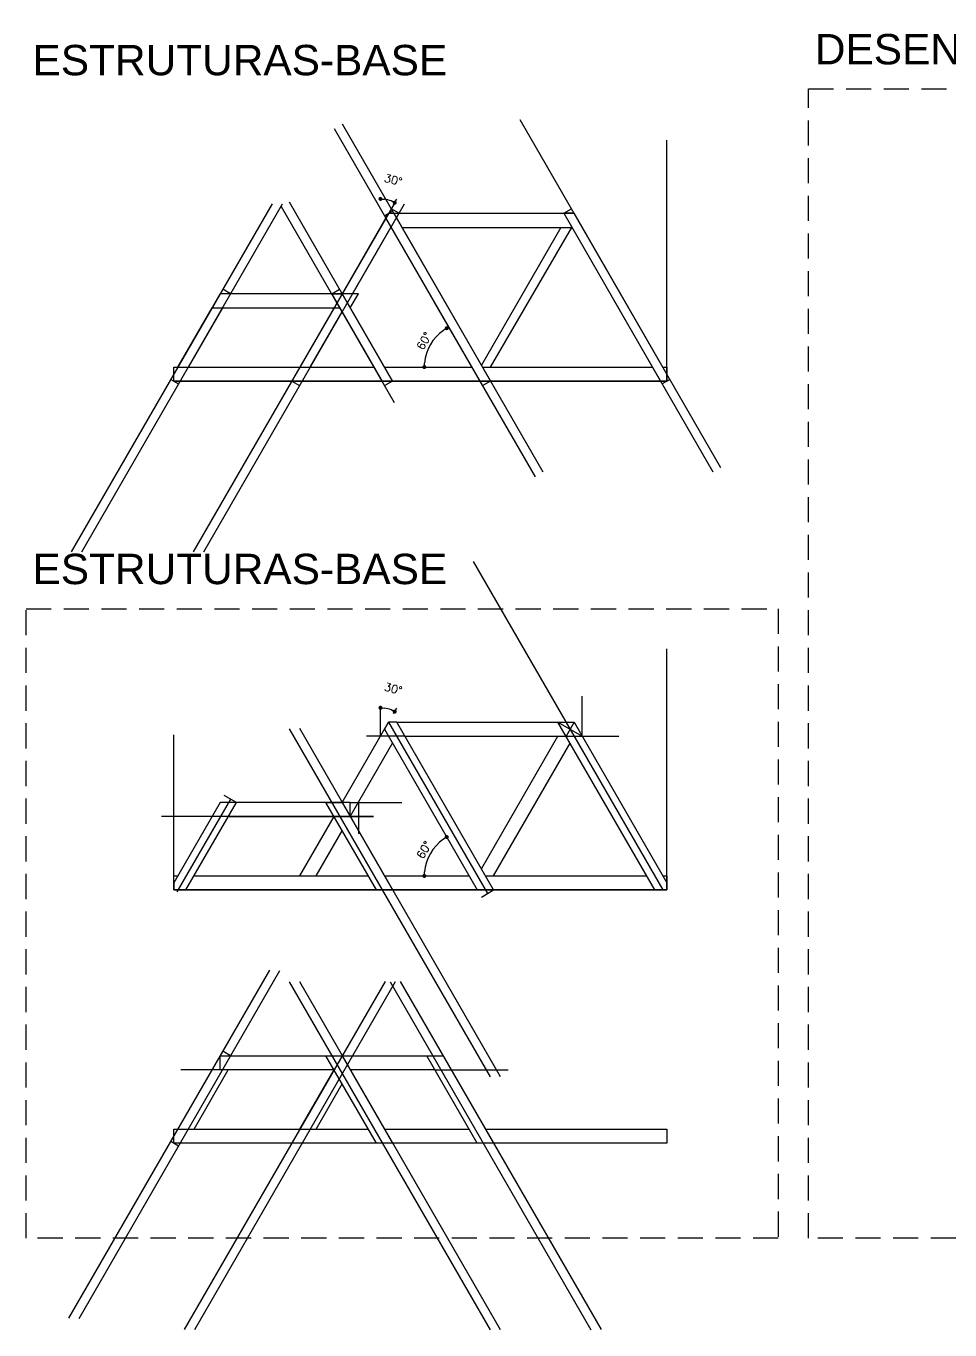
# Model space of a CAD drawing. Header units: millimetres. Extents: x -6208 to -5014, y -2542 to -1894.
# Drawn here: x -6208 to -5748, y -2542 to -1894 of the extents above; entities that cross this region are included whole.
import ezdxf

# ---------------------------------------------------------------- set-up
doc = ezdxf.new("R2010")
doc.units = ezdxf.units.MM
doc.linetypes.add('HIDDEN', pattern=[0.375, 0.25, -0.125])
for name, color, linetype in [('ARQ - COTAS', 10, 'Continuous'), ('ARQ - TEXTO', 2, 'Continuous'), ('ESTR - ESTRUTURA VISTA', 7, 'Continuous')]:
    doc.layers.add(name, color=color, linetype=linetype)
doc.layers.add('ARQ - LINHA DE REFERÊNCIA', color=6, linetype='HIDDEN', plot=False)
doc.styles.add('ROMANS', font='ROMANS.shx')
doc.styles.get("Standard").update_dxf_attribs({"font": 'arial.ttf'})
doc.dimstyles.new('COTA-20', dxfattribs={"dimtxt": 4, "dimasz": 2, "dimexe": 2, "dimexo": 5, "dimgap": 1.6, "dimtad": 1, "dimdec": 0, "dimzin": 12, "dimdsep": 46, "dimtxsty": 'ROMANS', "dimblk": 'DOT', "dimcen": 0.09, "dimdle": 2, "dimclrd": 256, "dimclre": 256, "dimclrt": 2, "dimazin": 3, "dimtfac": 1, "dimtdec": 0, "dimtmove": 2, "dimatfit": 3, "dimldrblk": 'DOT', "dimfxl": 1, "dimtvp": 1.142857, "dimtolj": 1, "dimtzin": 12, "dimlwd": -1, "dimlwe": -1, "dimarcsym": 0})

# ---------------------------------------------------------------- blocks, each defined once
blk = doc.blocks.new('_Dot')
at = {"color": 0, "linetype": 'ByBlock', "lineweight": -2}
blk.add_line((-0.5, 0), (-1, 0), dxfattribs=at)
at = {"color": 0, "linetype": 'ByBlock', "const_width": 0.5}
blk.add_lwpolyline([(-0.25, 0, 1), (0.25, 0, 1)], format="xyb", close=True, dxfattribs=at)
blk = doc.blocks.new('*D63')
at = {"layer": 'ARQ - COTAS', "ltscale": 100, "transparency": 16777216}
blk.add_line((-6024.97, -2235.72), (-6023.43, -2233.05), dxfattribs=at)
blk.add_arc((-6031.51, -2247.05), 14.16, 68.0983, 81.9017, dxfattribs=at)
at = {"layer": 'Defpoints', "color": 0, "ltscale": 100, "transparency": 16777216}
for p in [(-6031.51, -2231.85), (-6026.67, -2233.74), (-6027.47, -2240.05), (-6031.51, -2247.05), (-6050.57, -2280.05)]:
    blk.add_point(p, dxfattribs=at)
at = {"layer": 'ARQ - COTAS', "ltscale": 100, "transparency": 16777216, "xscale": 2, "yscale": 2, "zscale": 2}
for p, rotation in [((-6031.51, -2232.88), 175.9508483150447), ((-6024.43, -2234.78), 334.0491516849546)]:
    blk.add_blockref('_Dot', p, dxfattribs=dict(at, rotation=rotation))
at = {"layer": 'ARQ - COTAS', "color": 2, "ltscale": 100, "transparency": 16777216, "insert": (-6025.17, -2223.38), "char_height": 4, "attachment_point": 5, "rotation": 345, "style": 'ROMANS'}
blk.add_mtext('\\A1;30°', dxfattribs=at)
blk = doc.blocks.new('*D64')
at = {"layer": 'ARQ - COTAS', "ltscale": 100, "transparency": 16777216}
blk.add_arc((-5987.35, -2316.55), 22.33, 125.13311, 174.86689, dxfattribs=at)
at = {"layer": 'Defpoints', "color": 0, "ltscale": 100, "transparency": 16777216}
for p in [(-6029.49, -2243.55), (-6004.45, -2302.19), (-6029.49, -2316.55), (-5987.35, -2316.55), (-5983.3, -2323.55)]:
    blk.add_point(p, dxfattribs=at)
at = {"layer": 'ARQ - COTAS', "ltscale": 100, "transparency": 16777216, "xscale": 2, "yscale": 2, "zscale": 2}
for p, rotation in [((-5998.51, -2297.21), 32.56655673476376), ((-6009.68, -2316.55), 267.4334432652383)]:
    blk.add_blockref('_Dot', p, dxfattribs=dict(at, rotation=rotation))
at = {"layer": 'ARQ - COTAS', "color": 2, "ltscale": 100, "transparency": 16777216, "insert": (-6009.8, -2303.58), "char_height": 4, "attachment_point": 5, "rotation": 60, "style": 'ROMANS'}
blk.add_mtext('\\A1;60°', dxfattribs=at)
blk = doc.blocks.new('*D65')
at = {"layer": 'ARQ - COTAS', "ltscale": 100, "transparency": 16777216}
blk.add_line((-6024.97, -1982.5), (-6023.43, -1979.83), dxfattribs=at)
blk.add_arc((-6031.51, -1993.83), 14.16, 68.0983, 81.9017, dxfattribs=at)
at = {"layer": 'Defpoints', "color": 0, "ltscale": 100, "transparency": 16777216}
for p in [(-6031.51, -1978.64), (-6026.67, -1980.52), (-6027.47, -1986.83), (-6031.51, -1993.83), (-6050.57, -2026.83)]:
    blk.add_point(p, dxfattribs=at)
at = {"layer": 'ARQ - COTAS', "ltscale": 100, "transparency": 16777216, "xscale": 2, "yscale": 2, "zscale": 2}
for p, rotation in [((-6031.51, -1979.67), 175.9508483150459), ((-6024.43, -1981.57), 334.0491516849556)]:
    blk.add_blockref('_Dot', p, dxfattribs=dict(at, rotation=rotation))
at = {"layer": 'ARQ - COTAS', "color": 2, "ltscale": 100, "transparency": 16777216, "insert": (-6025.17, -1970.17), "char_height": 4, "attachment_point": 5, "rotation": 345, "style": 'ROMANS'}
blk.add_mtext('\\A1;30°', dxfattribs=at)
blk = doc.blocks.new('*D66')
at = {"layer": 'ARQ - COTAS', "ltscale": 100, "transparency": 16777216}
blk.add_arc((-5987.35, -2063.33), 22.33, 125.13311, 174.86689, dxfattribs=at)
at = {"layer": 'Defpoints', "color": 0, "ltscale": 100, "transparency": 16777216}
for p in [(-6029.49, -1990.33), (-6004.45, -2048.98), (-6029.49, -2063.33), (-5985.9, -2063.33), (-5983.3, -2070.33)]:
    blk.add_point(p, dxfattribs=at)
at = {"layer": 'ARQ - COTAS', "ltscale": 100, "transparency": 16777216, "xscale": 2, "yscale": 2, "zscale": 2}
for p, rotation in [((-5998.51, -2043.99), 32.56655673476342), ((-6009.68, -2063.33), 267.4334432652392)]:
    blk.add_blockref('_Dot', p, dxfattribs=dict(at, rotation=rotation))
at = {"layer": 'ARQ - COTAS', "color": 2, "ltscale": 100, "transparency": 16777216, "insert": (-6009.8, -2050.36), "char_height": 4, "attachment_point": 5, "rotation": 60, "style": 'ROMANS'}
blk.add_mtext('\\A1;60°', dxfattribs=at)

msp = doc.modelspace()

# ---------------------------------------------------------------- linework, layer by layer
at = {"layer": 'ARQ - COTAS', "ltscale": 100}
for points in [[(-6004.38, -2031.33), (-6054.38, -1944.73)], [(-6000.48, -2029.08), (-6050.48, -1942.48)], [(-5912, -2026.83), (-5962, -1940.23)], [(-6134.41, -2070.33), (-5888.91, -2070.33), (-5888.91, -1950.36)], [(-6085.48, -1982.08), (-6185.48, -2155.29)], [(-6080.41, -1982.29), (-6180.41, -2155.5)], [(-6024.73, -1982.08), (-6124.73, -2155.29)], [(-6019.66, -1982.29), (-6119.66, -2155.5)], [(-6024.45, -2081.06), (-6080.72, -1983.6)], [(-6026.82, -2067.96), (-6076.82, -1981.35)], [(-6022.28, -1986.83), (-6026.17, -1984.58)], [(-5940.29, -1986.83), (-5936.39, -1984.58)], [(-6028.77, -1989.08), (-6050.57, -2026.83)], [(-6029.42, -1987.96), (-6025.52, -1985.71)], [(-6027.47, -1986.83), (-6022.28, -1986.83)], [(-6045.37, -2026.83), (-6026.17, -1993.58)], [(-5941.74, -1993.83), (-5981.28, -2062.33)], [(-5976.66, -2063.33), (-5936.25, -1993.83)], [(-6106.12, -2026.83), (-6110.01, -2024.58)], [(-6055.76, -2026.83), (-6051.86, -2024.58)], [(-5950.48, -2115.68), (-6000.48, -2029.08)], [(-5865.9, -2115.68), (-5915.9, -2029.08)], [(-5862, -2113.43), (-5912, -2026.83)], [(-6132.39, -2063.33), (-6115.36, -2033.83)], [(-6110.16, -2033.83), (-6127.19, -2063.33)], [(-6054.61, -2033.83), (-6071.64, -2063.33)], [(-6066.44, -2063.33), (-6050.57, -2035.83)], [(-5954.38, -2117.93), (-6004.38, -2031.33)], [(-6135.92, -2069.46), (-6132.03, -2071.71)], [(-5888.91, -2070.33), (-5887.39, -2069.46), (-5891.29, -2071.71)], [(-6075.68, -2070.33), (-6071.78, -2072.58)], [(-6070.48, -2070.33), (-6025.45, -2070.33)], [(-6025.45, -2070.33), (-6029.35, -2072.58)], [(-5976.66, -2070.33), (-5980.56, -2072.58)], [(-5985.33, -2160.05), (-5890.93, -2323.55)], [(-6134.41, -2323.55), (-5888.91, -2323.55), (-5888.91, -2203.57)], [(-6031.51, -2247.05), (-6031.51, -2231.85)], [(-5931.05, -2247.05), (-5931.05, -2227.08)], [(-6076.97, -2243.32), (-5976.97, -2416.52)], [(-6071.9, -2243.1), (-5971.9, -2416.31)], [(-6027.47, -2240.05), (-5978.25, -2325.3)], [(-5943.18, -2240.05), (-5931.05, -2247.05)], [(-5935.1, -2240.05), (-5939.14, -2247.05)], [(-6134.41, -2323.55), (-6134.41, -2246.37)], [(-6019.39, -2247.05), (-6038.42, -2247.05)], [(-5939.14, -2247.05), (-5912.87, -2247.05)], [(-6103.23, -2280.05), (-6109.29, -2276.55)], [(-6106.26, -2278.3), (-6132.89, -2324.42)], [(-6046.52, -2280.05), (-6020.9, -2280.05)], [(-6042.48, -2280.05), (-6042.48, -2295.65)], [(-6107.27, -2287.05), (-6035.03, -2287.05), (-6140.6, -2287.05)], [(-5981.28, -2327.05), (-5975.22, -2323.55)], [(-6086.78, -2363.5), (-6186.78, -2536.7)], [(-6081.7, -2363.71), (-6181.7, -2536.92)], [(-6029.24, -2369.05), (-6129.24, -2542.26)], [(-6024.16, -2369.27), (-6124.16, -2542.47)], [(-6076.97, -2369.27), (-5976.97, -2542.47)], [(-6071.9, -2369.05), (-5971.9, -2542.26)], [(-6026.74, -2369.27), (-5926.74, -2542.47)], [(-6021.67, -2369.05), (-5921.67, -2542.26)], [(-6106.12, -2406), (-6110.01, -2403.75)], [(-6111.31, -2413), (-6130.83, -2413)], [(-6004.38, -2413), (-5968, -2413)], [(-6135.92, -2448.62), (-6132.03, -2450.87)]]:
    msp.add_lwpolyline(points, dxfattribs=at)
for points in [[(-6028.77, -1989.08), (-6027.47, -1986.83), (-6024.87, -1986.83), (-5976.66, -2070.33), (-5981.86, -2070.33)], [(-5892.08, -2070.33), (-5888.91, -2070.33), (-5888.91, -2066.83), (-5935.1, -1986.83), (-5940.29, -1986.83)], [(-6030.65, -2070.33), (-6025.45, -2070.33), (-6050.57, -2026.83), (-6055.76, -2026.83)], [(-6055.76, -2026.83), (-6050.57, -2026.83), (-6025.45, -2070.33), (-6030.65, -2070.33)]]:
    msp.add_lwpolyline(points, close=True, dxfattribs=at)
at = {"layer": 'ARQ - LINHA DE REFERÊNCIA', "ltscale": 50}
for points in [[(-5818.46, -1924.93), (-5013.74, -1924.93), (-5013.74, -2496.82), (-5818.46, -2496.82)], [(-6207.96, -2183.58), (-5833.46, -2183.58), (-5833.46, -2496.82), (-6207.96, -2496.82)]]:
    msp.add_lwpolyline(points, close=True, dxfattribs=at)
at = {"layer": 'ESTR - ESTRUTURA VISTA'}
for points in [[(-6024.87, -1986.83), (-5935.1, -1986.83)], [(-6020.83, -1993.83), (-5936.25, -1993.83)], [(-6115.36, -2033.83), (-6111.31, -2026.83)], [(-6046.52, -2033.83), (-6046.52, -2033.83), (-6042.48, -2026.83), (-6111.31, -2026.83)], [(-6115.36, -2033.83), (-6051.72, -2033.83)], [(-6134.41, -2063.33), (-6034.69, -2063.33)], [(-5890.93, -2063.33), (-5888.91, -2063.33), (-5888.91, -2070.33), (-6134.41, -2070.33), (-6134.41, -2063.33), (-6132.39, -2063.33)], [(-6029.49, -2063.33), (-5985.9, -2063.33)], [(-5980.71, -2063.33), (-5896.12, -2063.33)], [(-6050.57, -2280.05), (-6027.47, -2240.05)], [(-6023.43, -2240.05), (-5935.1, -2240.05)], [(-6046.52, -2287.05), (-6025.45, -2250.55)], [(-6019.39, -2247.05), (-5939.14, -2247.05)], [(-5981.28, -2313.05), (-5943.18, -2247.05)], [(-5975.22, -2316.55), (-5937.12, -2250.55)], [(-6046.52, -2287.05), (-6046.52, -2287.05), (-6046.52, -2280.05), (-6111.31, -2280.05)], [(-6107.27, -2287.05), (-6054.61, -2287.05)], [(-6071.64, -2316.55), (-6054.61, -2287.05)], [(-6063.56, -2316.55), (-6050.57, -2294.05)], [(-5890.93, -2316.55), (-5888.91, -2316.55), (-5888.91, -2323.55), (-6134.41, -2323.55), (-6134.41, -2316.55), (-6132.39, -2316.55)], [(-6124.3, -2316.55), (-6037.58, -2316.55)], [(-6029.49, -2316.55), (-5987.35, -2316.55)], [(-5979.26, -2316.55), (-5899.01, -2316.55)], [(-6111.31, -2406), (-6132.39, -2442.5)], [(-6054.61, -2413), (-6111.31, -2413), (-6111.31, -2406), (-6000.34, -2406)], [(-6124.3, -2442.5), (-6107.27, -2413)], [(-6071.64, -2442.5), (-6054.61, -2413)], [(-6004.38, -2413), (-6046.52, -2413)], [(-6063.56, -2442.5), (-6050.57, -2420)], [(-5979.26, -2442.5), (-5888.91, -2442.5), (-5888.91, -2449.5), (-6134.41, -2449.5), (-6134.41, -2442.5), (-6037.58, -2442.5)], [(-6029.49, -2442.5), (-5987.35, -2442.5)]]:
    msp.add_lwpolyline(points, dxfattribs=at)
for points in [[(-5975.22, -2323.55), (-6023.43, -2240.05), (-6027.47, -2240.05), (-6029.49, -2243.55), (-5983.3, -2323.55)], [(-5943.18, -2240.05), (-5935.1, -2240.05), (-5888.91, -2320.05), (-5888.91, -2323.55), (-5894.97, -2323.55)], [(-6128.35, -2323.55), (-6103.23, -2280.05), (-6111.31, -2280.05), (-6134.41, -2320.05), (-6134.41, -2323.55)], [(-6033.53, -2323.55), (-6058.65, -2280.05), (-6050.57, -2280.05), (-6025.45, -2323.55)], [(-6058.65, -2406), (-6050.57, -2406), (-6025.45, -2449.5), (-6033.53, -2449.5)], [(-5983.3, -2449.5), (-6008.42, -2406), (-6000.34, -2406), (-5975.22, -2449.5)]]:
    msp.add_lwpolyline(points, close=True, dxfattribs=at)

# ---------------------------------------------------------------- texts
at = {"layer": 'ARQ - TEXTO', "char_height": 15.113, "attachment_point": 7}
for s, insert in [('{\\fHelveticaNeueLT Com 35 Th|b0|i0|c0|p34;DESENHOS TÉCNICOS}', (-5815.25, -1912.92)), ('{\\fHelveticaNeueLT Com 35 Th|b0|i0|c0|p34;ESTRUTURAS-BASE}', (-6204.74, -1918.35)), ('{\\fHelveticaNeueLT Com 35 Th|b0|i0|c0|p34;ESTRUTURAS-BASE}', (-6204.74, -2171.57))]:
    msp.add_mtext(s, dxfattribs=dict(at, insert=insert))

# ---------------------------------------------------------------- dimensions: what is measured, and where the dimension line sits
at = {"layer": 'ARQ - COTAS', "ltscale": 100}
for base, line1, line2, picture, middle in [((-6026.6695, -1980.5224), ((-6031.5131, -1993.8302), (-6031.5131, -1978.6373)), ((-6050.5657, -2026.8302), (-6027.4717, -1986.8302)), '*D65', (-6025.1722, -1970.1655)), ((-6004.45, -2048.98), ((-6029.49, -2063.33), (-5985.9, -2063.33)), ((-6029.49, -1990.33), (-5983.3, -2070.33)), '*D66', (-6009.8, -2050.36)), ((-6026.6695, -2233.7375), ((-6031.5131, -2247.0453), (-6031.5131, -2231.8523)), ((-6050.5657, -2280.0453), (-6027.4717, -2240.0453)), '*D63', (-6025.1722, -2223.3806)), ((-6004.45, -2302.19), ((-6029.49, -2316.55), (-5987.35, -2316.55)), ((-6029.49, -2243.55), (-5983.3, -2323.55)), '*D64', (-6009.8, -2303.58))]:
    dim = msp.add_angular_dim_2l(base=base, line1=line1, line2=line2, dimstyle='COTA-20', dxfattribs=at)
    dim.commit()
    dim.dimension.update_dxf_attribs({"geometry": picture, "text_midpoint": middle})

doc.saveas('drawing.dxf')
